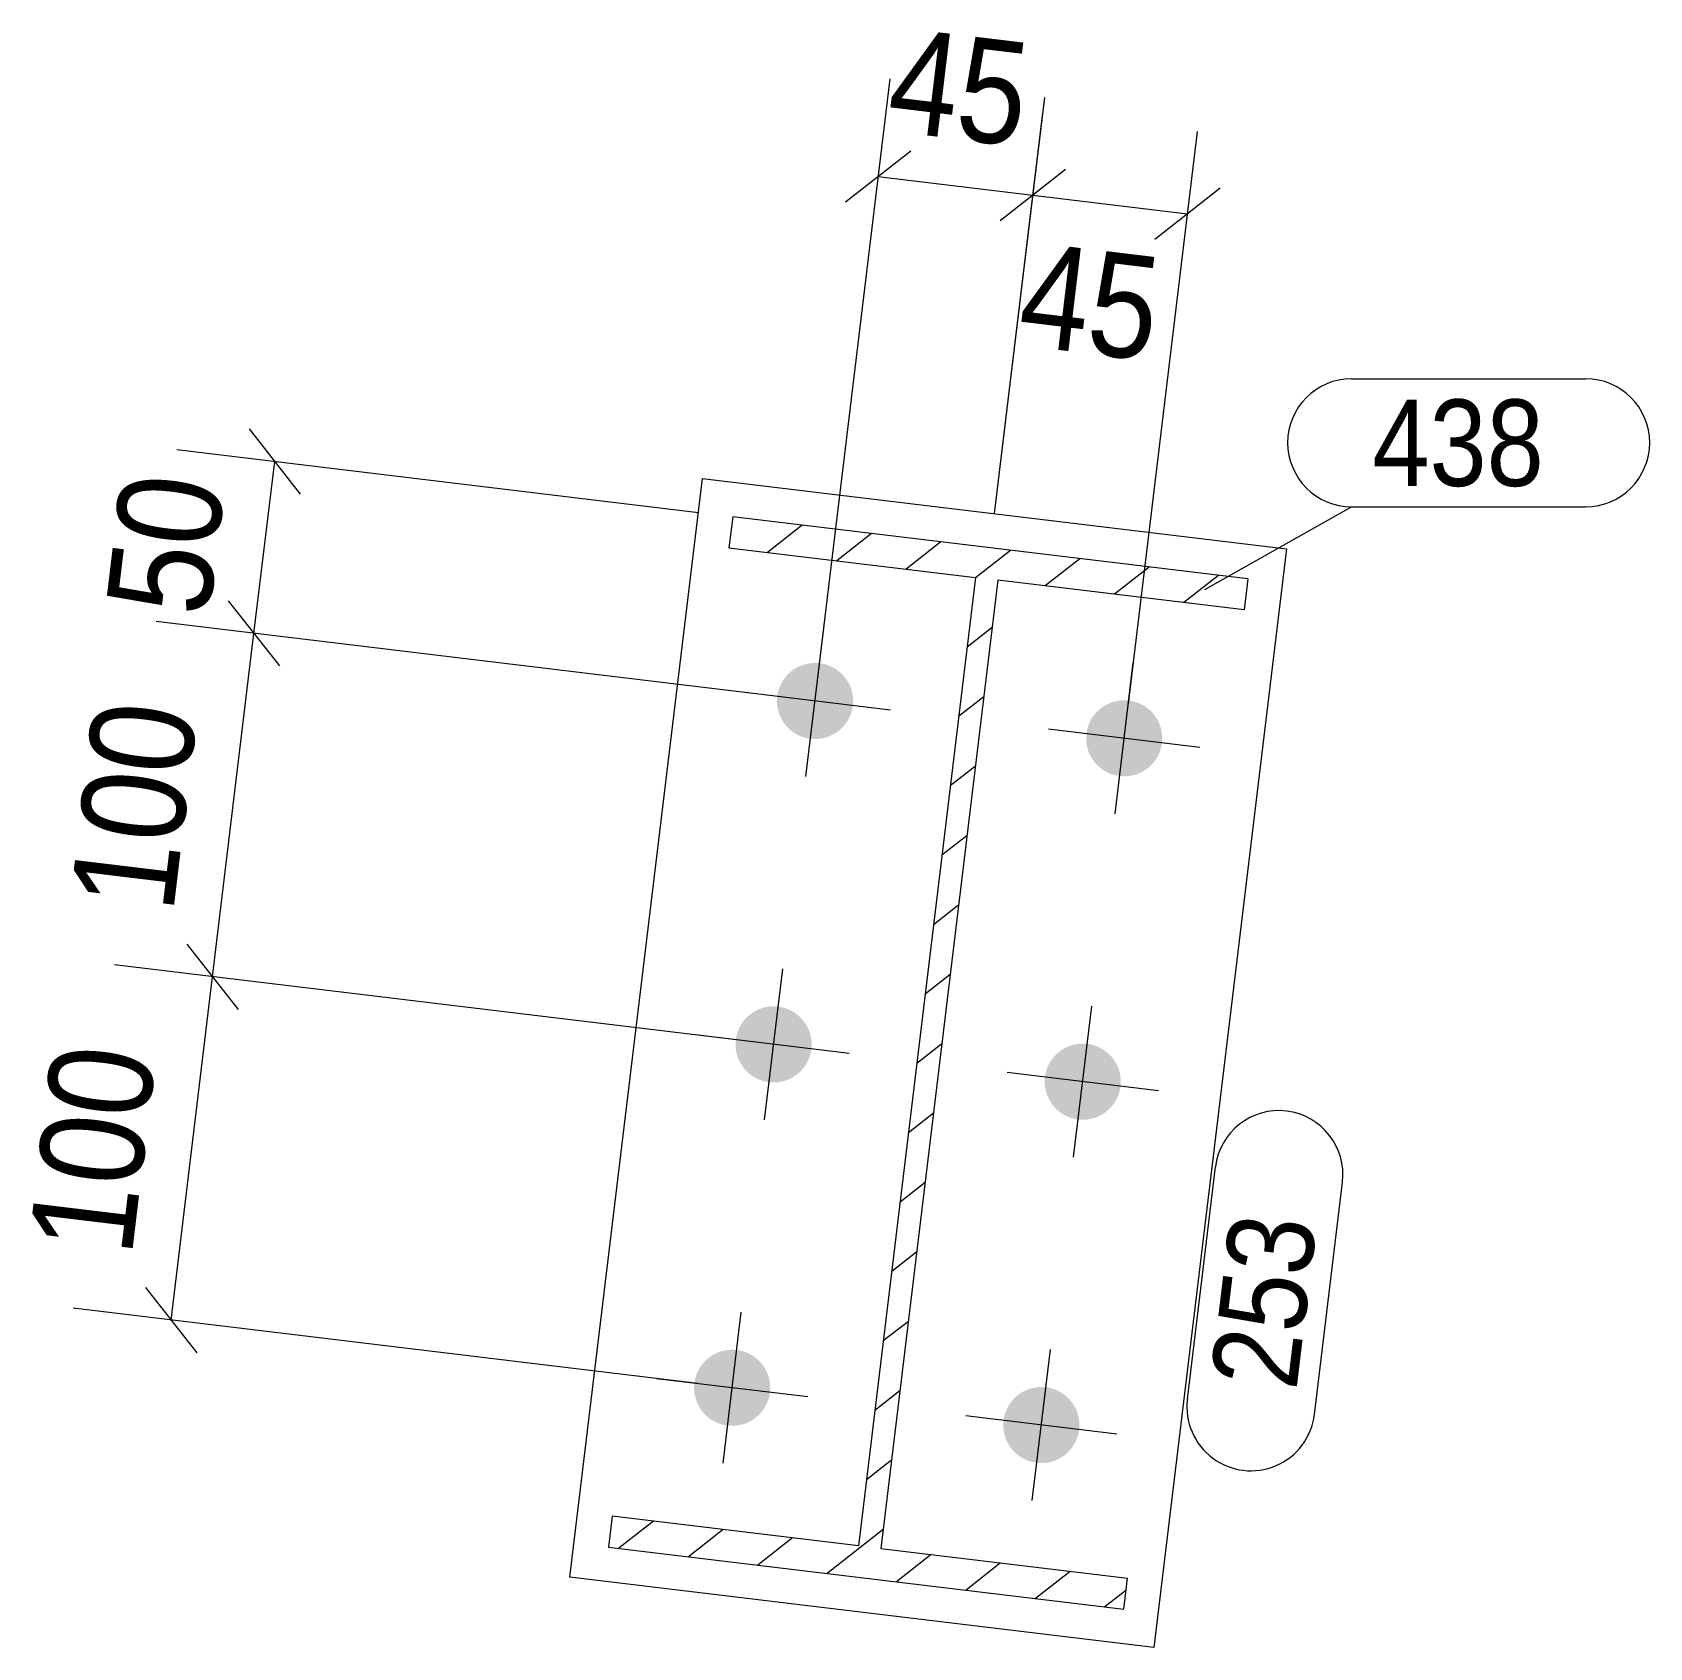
# Model space of a CAD drawing. Header units: millimetres. Extents: x 2 to 579, y 0 to 825.
# Drawn here: x 285.56 to 332.3, y 368.46 to 415.16 of the extents above; entities that cross this region are included whole.
import ezdxf

# ---------------------------------------------------------------- set-up
doc = ezdxf.new("R2010")
doc.units = ezdxf.units.MM
doc.linetypes.add('XKITLINE00', pattern=[0])
doc.linetypes.add('XKITLINE03', pattern=[6, 3, -1, 1, -1])
for name, color, linetype, lineweight in [('Bolt', 3, 'Continuous', 0), ('Dimensions', 7, 'Continuous', 0), ('Part', 2, 'Continuous', 0), ('PartMark', 7, 'Continuous', 0)]:
    doc.layers.add(name, color=color, linetype=linetype, lineweight=lineweight)
doc.styles.add('ARIAL', font='ARIAL.TTF')

# ---------------------------------------------------------------- blocks, each defined once
blk = doc.blocks.new('*A6')
at = {"layer": 'Part', "color": 7, "linetype": 'XKITLINE00', "lineweight": 0}
for p, q in [((307.807, 400.912), (306.805, 400.126)), ((309.813, 400.67), (308.811, 399.884)), ((311.819, 400.428), (310.817, 399.642)), ((313.825, 400.186), (312.815, 399.394)), ((315.831, 399.944), (314.829, 399.158)), ((317.837, 399.702), (316.835, 398.916)), ((319.843, 399.46), (318.841, 398.674)), ((313.297, 397.955), (312.573, 397.388)), ((313.055, 395.949), (312.331, 395.382)), ((312.813, 393.943), (312.089, 393.376)), ((312.571, 391.937), (311.847, 391.37)), ((312.329, 389.931), (311.605, 389.364)), ((312.087, 387.925), (311.363, 387.358)), ((311.845, 385.919), (311.121, 385.352)), ((311.603, 383.913), (310.879, 383.346)), ((311.361, 381.907), (310.637, 381.34)), ((311.119, 379.901), (310.395, 379.334)), ((310.877, 377.895), (310.153, 377.328)), ((310.635, 375.889), (309.911, 375.322)), ((310.393, 373.883), (309.669, 373.316)), ((303.515, 372.119), (302.514, 371.333)), ((305.521, 371.877), (304.52, 371.091)), ((307.527, 371.635), (306.526, 370.849)), ((310.151, 371.877), (308.532, 370.607)), ((311.539, 371.151), (310.538, 370.365)), ((313.545, 370.909), (312.544, 370.123)), ((315.551, 370.667), (314.55, 369.881)), ((317.165, 370.117), (316.556, 369.639))]:
    blk.add_line(p, q, dxfattribs=at)
blk = doc.blocks.new('*A84')
at = {"layer": 'Bolt'}
for points in [[(307.092, 395.989), (307.096, 396.016), (307.101, 396.042), (307.106, 396.069), (307.113, 396.095), (307.119, 396.121), (307.127, 396.147), (307.135, 396.173), (307.144, 396.199), (307.153, 396.224), (307.163, 396.249), (307.173, 396.274), (307.185, 396.298), (307.196, 396.323), (307.209, 396.347), (307.222, 396.37), (307.235, 396.394), (307.249, 396.417), (307.264, 396.439), (307.279, 396.462), (307.295, 396.484), (307.311, 396.505), (307.328, 396.526), (307.345, 396.547), (307.363, 396.567), (307.382, 396.587), (307.4, 396.606), (307.42, 396.625), (307.439, 396.644), (307.46, 396.662), (307.48, 396.679), (307.501, 396.696), (307.523, 396.713), (307.544, 396.728), (307.567, 396.744), (307.589, 396.758), (307.612, 396.773), (307.636, 396.786), (307.659, 396.799), (307.683, 396.812), (307.707, 396.824), (307.732, 396.835), (307.757, 396.846), (307.782, 396.856), (307.807, 396.865), (307.832, 396.874), (307.858, 396.883), (307.884, 396.89), (307.91, 396.897), (307.936, 396.903), (307.963, 396.909), (307.989, 396.914), (308.016, 396.918), (308.043, 396.922), (308.07, 396.925), (308.096, 396.928), (308.123, 396.929), (308.15, 396.93), (308.177, 396.931), (308.204, 396.93), (308.231, 396.93), (308.258, 396.928), (308.285, 396.926), (308.312, 396.923), (308.339, 396.919), (308.365, 396.915), (308.392, 396.91), (308.418, 396.905), (308.445, 396.898), (308.471, 396.892), (308.497, 396.884), (308.523, 396.876), (308.548, 396.867), (308.573, 396.858), (308.599, 396.848), (308.623, 396.838), (308.648, 396.826), (308.672, 396.815), (308.696, 396.802), (308.72, 396.789), (308.743, 396.776), (308.766, 396.762), (308.789, 396.747), (308.811, 396.732), (308.833, 396.716), (308.855, 396.7), (308.876, 396.683), (308.897, 396.666), (308.917, 396.648), (308.937, 396.629), (308.956, 396.611), (308.975, 396.591), (308.993, 396.572), (309.011, 396.551), (309.029, 396.531), (309.046, 396.51), (309.062, 396.488), (309.078, 396.467), (309.093, 396.444), (309.108, 396.422), (309.122, 396.399), (309.136, 396.375), (309.149, 396.352), (309.162, 396.328), (309.173, 396.304), (309.185, 396.279), (309.195, 396.254), (309.206, 396.229), (309.215, 396.204), (309.224, 396.179), (309.232, 396.153), (309.24, 396.127), (309.247, 396.101), (309.253, 396.075), (309.259, 396.048), (309.264, 396.022), (309.268, 395.995), (309.272, 395.968), (309.275, 395.941), (309.277, 395.915), (309.279, 395.888), (309.28, 395.861), (309.28, 395.834), (309.28, 395.807), (309.279, 395.78), (309.278, 395.753), (309.275, 395.726), (309.272, 395.699), (309.269, 395.672), (309.265, 395.646), (309.26, 395.619), (309.254, 395.593), (309.248, 395.566), (309.241, 395.54), (309.234, 395.514), (309.226, 395.488), (309.217, 395.463), (309.208, 395.438), (309.198, 395.412), (309.187, 395.388), (309.176, 395.363), (309.164, 395.339), (309.152, 395.315), (309.139, 395.291), (309.125, 395.268), (309.111, 395.245), (309.097, 395.222), (309.081, 395.2), (309.066, 395.178), (309.049, 395.156), (309.032, 395.135), (309.015, 395.114), (308.997, 395.094), (308.979, 395.074), (308.96, 395.055), (308.941, 395.036), (308.921, 395.018), (308.901, 395), (308.88, 394.982), (308.859, 394.965), (308.838, 394.949), (308.816, 394.933), (308.794, 394.918), (308.771, 394.903), (308.748, 394.889), (308.725, 394.875), (308.701, 394.862), (308.677, 394.849), (308.653, 394.838), (308.629, 394.826), (308.604, 394.816), (308.579, 394.805), (308.554, 394.796), (308.528, 394.787), (308.502, 394.779), (308.476, 394.771), (308.45, 394.764), (308.424, 394.758), (308.398, 394.752), (308.371, 394.747), (308.345, 394.743), (308.318, 394.739), (308.291, 394.736), (308.264, 394.734), (308.237, 394.732), (308.21, 394.731), (308.183, 394.731), (308.156, 394.731), (308.129, 394.732), (308.102, 394.733), (308.075, 394.736), (308.049, 394.739), (308.022, 394.742), (307.995, 394.746), (307.969, 394.751), (307.942, 394.757), (307.916, 394.763), (307.89, 394.77), (307.864, 394.777), (307.838, 394.785), (307.812, 394.794), (307.787, 394.803), (307.762, 394.813), (307.737, 394.824), (307.713, 394.835), (307.688, 394.847), (307.664, 394.859), (307.641, 394.872), (307.617, 394.886), (307.594, 394.9), (307.572, 394.914), (307.549, 394.93), (307.527, 394.945), (307.506, 394.962), (307.485, 394.979), (307.464, 394.996), (307.444, 395.014), (307.424, 395.032), (307.405, 395.051), (307.386, 395.07), (307.367, 395.09), (307.349, 395.11), (307.332, 395.131), (307.315, 395.152), (307.298, 395.173), (307.283, 395.195), (307.267, 395.217), (307.253, 395.24), (307.238, 395.263), (307.225, 395.286), (307.212, 395.31), (307.199, 395.334), (307.187, 395.358), (307.176, 395.382), (307.165, 395.407), (307.155, 395.432), (307.146, 395.457), (307.137, 395.483), (307.128, 395.509), (307.121, 395.535), (307.114, 395.561), (307.108, 395.587), (307.102, 395.613), (307.097, 395.64), (307.093, 395.666), (307.089, 395.693), (307.086, 395.72), (307.083, 395.747), (307.082, 395.774), (307.081, 395.801), (307.08, 395.828), (307.081, 395.855), (307.081, 395.882), (307.083, 395.909), (307.085, 395.936), (307.088, 395.962)], [(316.027, 394.911), (316.031, 394.938), (316.036, 394.965), (316.042, 394.991), (316.048, 395.017), (316.055, 395.043), (316.062, 395.069), (316.07, 395.095), (316.079, 395.121), (316.088, 395.146), (316.098, 395.171), (316.109, 395.196), (316.12, 395.22), (316.132, 395.245), (316.144, 395.269), (316.157, 395.292), (316.17, 395.316), (316.185, 395.339), (316.199, 395.362), (316.214, 395.384), (316.23, 395.406), (316.247, 395.427), (316.263, 395.448), (316.281, 395.469), (316.298, 395.489), (316.317, 395.509), (316.336, 395.529), (316.355, 395.547), (316.375, 395.566), (316.395, 395.584), (316.415, 395.601), (316.436, 395.618), (316.458, 395.635), (316.48, 395.65), (316.502, 395.666), (316.525, 395.681), (316.547, 395.695), (316.571, 395.708), (316.594, 395.722), (316.618, 395.734), (316.643, 395.746), (316.667, 395.757), (316.692, 395.768), (316.717, 395.778), (316.742, 395.788), (316.768, 395.796), (316.793, 395.805), (316.819, 395.812), (316.845, 395.819), (316.872, 395.825), (316.898, 395.831), (316.925, 395.836), (316.951, 395.84), (316.978, 395.844), (317.005, 395.847), (317.032, 395.85), (317.059, 395.851), (317.086, 395.852), (317.113, 395.853), (317.14, 395.853), (317.167, 395.852), (317.193, 395.85), (317.22, 395.848), (317.247, 395.845), (317.274, 395.841), (317.301, 395.837), (317.327, 395.832), (317.354, 395.827), (317.38, 395.821), (317.406, 395.814), (317.432, 395.806), (317.458, 395.798), (317.483, 395.79), (317.509, 395.78), (317.534, 395.77), (317.559, 395.76), (317.583, 395.748), (317.607, 395.737), (317.631, 395.724), (317.655, 395.711), (317.678, 395.698), (317.702, 395.684), (317.724, 395.669), (317.746, 395.654), (317.768, 395.638), (317.79, 395.622), (317.811, 395.605), (317.832, 395.588), (317.852, 395.57), (317.872, 395.552), (317.891, 395.533), (317.91, 395.513), (317.929, 395.494), (317.947, 395.474), (317.964, 395.453), (317.981, 395.432), (317.997, 395.41), (318.013, 395.389), (318.028, 395.366), (318.043, 395.344), (318.057, 395.321), (318.071, 395.298), (318.084, 395.274), (318.097, 395.25), (318.109, 395.226), (318.12, 395.201), (318.131, 395.176), (318.141, 395.151), (318.15, 395.126), (318.159, 395.101), (318.167, 395.075), (318.175, 395.049), (318.182, 395.023), (318.188, 394.997), (318.194, 394.97), (318.199, 394.944), (318.203, 394.917), (318.207, 394.89), (318.21, 394.864), (318.212, 394.837), (318.214, 394.81), (318.215, 394.783), (318.215, 394.756), (318.215, 394.729), (318.214, 394.702), (318.213, 394.675), (318.21, 394.648), (318.208, 394.621), (318.204, 394.594), (318.2, 394.568), (318.195, 394.541), (318.189, 394.515), (318.183, 394.488), (318.176, 394.462), (318.169, 394.436), (318.161, 394.411), (318.152, 394.385), (318.143, 394.36), (318.133, 394.335), (318.122, 394.31), (318.111, 394.285), (318.099, 394.261), (318.087, 394.237), (318.074, 394.213), (318.061, 394.19), (318.046, 394.167), (318.032, 394.144), (318.017, 394.122), (318.001, 394.1), (317.984, 394.078), (317.968, 394.057), (317.95, 394.037), (317.933, 394.016), (317.914, 393.996), (317.895, 393.977), (317.876, 393.958), (317.856, 393.94), (317.836, 393.922), (317.816, 393.904), (317.795, 393.887), (317.773, 393.871), (317.751, 393.855), (317.729, 393.84), (317.706, 393.825), (317.684, 393.811), (317.66, 393.797), (317.637, 393.784), (317.613, 393.772), (317.588, 393.76), (317.564, 393.748), (317.539, 393.738), (317.514, 393.728), (317.489, 393.718), (317.463, 393.709), (317.438, 393.701), (317.412, 393.693), (317.386, 393.687), (317.359, 393.68), (317.333, 393.675), (317.306, 393.67), (317.28, 393.665), (317.253, 393.661), (317.226, 393.658), (317.199, 393.656), (317.172, 393.654), (317.145, 393.653), (317.118, 393.653), (317.091, 393.653), (317.064, 393.654), (317.037, 393.656), (317.011, 393.658), (316.984, 393.661), (316.957, 393.664), (316.93, 393.669), (316.904, 393.673), (316.877, 393.679), (316.851, 393.685), (316.825, 393.692), (316.799, 393.699), (316.773, 393.707), (316.748, 393.716), (316.722, 393.725), (316.697, 393.735), (316.672, 393.746), (316.648, 393.757), (316.624, 393.769), (316.6, 393.781), (316.576, 393.794), (316.552, 393.808), (316.529, 393.822), (316.507, 393.837), (316.485, 393.852), (316.463, 393.868), (316.441, 393.884), (316.42, 393.901), (316.399, 393.918), (316.379, 393.936), (316.359, 393.954), (316.34, 393.973), (316.321, 393.992), (316.302, 394.012), (316.284, 394.032), (316.267, 394.053), (316.25, 394.074), (316.234, 394.095), (316.218, 394.117), (316.203, 394.139), (316.188, 394.162), (316.174, 394.185), (316.16, 394.208), (316.147, 394.232), (316.134, 394.256), (316.122, 394.28), (316.111, 394.304), (316.1, 394.329), (316.09, 394.354), (316.081, 394.379), (316.072, 394.405), (316.064, 394.431), (316.056, 394.457), (316.049, 394.483), (316.043, 394.509), (316.037, 394.535), (316.032, 394.562), (316.028, 394.589), (316.024, 394.615), (316.021, 394.642), (316.019, 394.669), (316.017, 394.696), (316.016, 394.723), (316.016, 394.75), (316.016, 394.777), (316.017, 394.804), (316.018, 394.831), (316.021, 394.858), (316.023, 394.885)], [(305.894, 386.061), (305.898, 386.088), (305.903, 386.114), (305.909, 386.141), (305.915, 386.167), (305.922, 386.193), (305.929, 386.219), (305.937, 386.245), (305.946, 386.271), (305.955, 386.296), (305.965, 386.321), (305.976, 386.346), (305.987, 386.37), (305.999, 386.395), (306.011, 386.419), (306.024, 386.442), (306.038, 386.466), (306.052, 386.489), (306.066, 386.511), (306.082, 386.534), (306.097, 386.556), (306.114, 386.577), (306.13, 386.598), (306.148, 386.619), (306.166, 386.639), (306.184, 386.659), (306.203, 386.678), (306.222, 386.697), (306.242, 386.716), (306.262, 386.734), (306.283, 386.751), (306.304, 386.768), (306.325, 386.784), (306.347, 386.8), (306.369, 386.816), (306.392, 386.83), (306.415, 386.845), (306.438, 386.858), (306.461, 386.871), (306.485, 386.884), (306.51, 386.896), (306.534, 386.907), (306.559, 386.918), (306.584, 386.928), (306.609, 386.937), (306.635, 386.946), (306.66, 386.954), (306.686, 386.962), (306.712, 386.969), (306.739, 386.975), (306.765, 386.981), (306.792, 386.986), (306.818, 386.99), (306.845, 386.994), (306.872, 386.997), (306.899, 387), (306.926, 387.001), (306.953, 387.002), (306.98, 387.003), (307.007, 387.002), (307.034, 387.002), (307.061, 387), (307.088, 386.998), (307.114, 386.995), (307.141, 386.991), (307.168, 386.987), (307.194, 386.982), (307.221, 386.977), (307.247, 386.97), (307.273, 386.964), (307.299, 386.956), (307.325, 386.948), (307.35, 386.939), (307.376, 386.93), (307.401, 386.92), (307.426, 386.91), (307.45, 386.898), (307.475, 386.887), (307.499, 386.874), (307.522, 386.861), (307.546, 386.848), (307.569, 386.834), (307.591, 386.819), (307.614, 386.804), (307.636, 386.788), (307.657, 386.772), (307.678, 386.755), (307.699, 386.738), (307.719, 386.72), (307.739, 386.701), (307.758, 386.683), (307.777, 386.663), (307.796, 386.644), (307.814, 386.623), (307.831, 386.603), (307.848, 386.582), (307.864, 386.56), (307.88, 386.538), (307.896, 386.516), (307.91, 386.494), (307.925, 386.471), (307.938, 386.447), (307.951, 386.424), (307.964, 386.4), (307.976, 386.376), (307.987, 386.351), (307.998, 386.326), (308.008, 386.301), (308.017, 386.276), (308.026, 386.251), (308.034, 386.225), (308.042, 386.199), (308.049, 386.173), (308.055, 386.147), (308.061, 386.12), (308.066, 386.094), (308.07, 386.067), (308.074, 386.04), (308.077, 386.013), (308.079, 385.987), (308.081, 385.96), (308.082, 385.933), (308.083, 385.906), (308.082, 385.879), (308.081, 385.852), (308.08, 385.825), (308.078, 385.798), (308.075, 385.771), (308.071, 385.744), (308.067, 385.718), (308.062, 385.691), (308.057, 385.665), (308.05, 385.638), (308.044, 385.612), (308.036, 385.586), (308.028, 385.56), (308.019, 385.535), (308.01, 385.51), (308, 385.484), (307.989, 385.46), (307.978, 385.435), (307.966, 385.411), (307.954, 385.387), (307.941, 385.363), (307.928, 385.34), (307.914, 385.317), (307.899, 385.294), (307.884, 385.272), (307.868, 385.25), (307.852, 385.228), (307.835, 385.207), (307.817, 385.186), (307.8, 385.166), (307.781, 385.146), (307.762, 385.127), (307.743, 385.108), (307.723, 385.09), (307.703, 385.072), (307.683, 385.054), (307.662, 385.037), (307.64, 385.021), (307.618, 385.005), (307.596, 384.99), (307.574, 384.975), (307.551, 384.961), (307.527, 384.947), (307.504, 384.934), (307.48, 384.921), (307.456, 384.91), (307.431, 384.898), (307.406, 384.888), (307.381, 384.877), (307.356, 384.868), (307.33, 384.859), (307.305, 384.851), (307.279, 384.843), (307.253, 384.836), (307.226, 384.83), (307.2, 384.824), (307.174, 384.819), (307.147, 384.815), (307.12, 384.811), (307.093, 384.808), (307.066, 384.806), (307.04, 384.804), (307.013, 384.803), (306.986, 384.803), (306.959, 384.803), (306.932, 384.804), (306.905, 384.805), (306.878, 384.808), (306.851, 384.811), (306.824, 384.814), (306.797, 384.818), (306.771, 384.823), (306.744, 384.829), (306.718, 384.835), (306.692, 384.842), (306.666, 384.849), (306.64, 384.857), (306.615, 384.866), (306.589, 384.875), (306.564, 384.885), (306.54, 384.896), (306.515, 384.907), (306.491, 384.919), (306.467, 384.931), (306.443, 384.944), (306.42, 384.958), (306.397, 384.972), (306.374, 384.986), (306.352, 385.002), (306.33, 385.017), (306.308, 385.034), (306.287, 385.051), (306.266, 385.068), (306.246, 385.086), (306.226, 385.104), (306.207, 385.123), (306.188, 385.142), (306.17, 385.162), (306.152, 385.182), (306.134, 385.203), (306.117, 385.224), (306.101, 385.245), (306.085, 385.267), (306.07, 385.289), (306.055, 385.312), (306.041, 385.335), (306.027, 385.358), (306.014, 385.382), (306.001, 385.406), (305.989, 385.43), (305.978, 385.454), (305.967, 385.479), (305.957, 385.504), (305.948, 385.529), (305.939, 385.555), (305.931, 385.581), (305.923, 385.606), (305.916, 385.633), (305.91, 385.659), (305.904, 385.685), (305.899, 385.712), (305.895, 385.738), (305.891, 385.765), (305.888, 385.792), (305.886, 385.819), (305.884, 385.846), (305.883, 385.873), (305.883, 385.9), (305.883, 385.927), (305.884, 385.954), (305.885, 385.981), (305.888, 386.008), (305.891, 386.034)], [(314.829, 384.983), (314.834, 385.01), (314.838, 385.037), (314.844, 385.063), (314.85, 385.089), (314.857, 385.115), (314.864, 385.141), (314.872, 385.167), (314.881, 385.193), (314.89, 385.218), (314.9, 385.243), (314.911, 385.268), (314.922, 385.292), (314.934, 385.317), (314.946, 385.341), (314.959, 385.364), (314.973, 385.388), (314.987, 385.411), (315.002, 385.433), (315.017, 385.456), (315.033, 385.478), (315.049, 385.499), (315.066, 385.52), (315.083, 385.541), (315.101, 385.561), (315.119, 385.581), (315.138, 385.601), (315.157, 385.619), (315.177, 385.638), (315.197, 385.656), (315.218, 385.673), (315.239, 385.69), (315.26, 385.707), (315.282, 385.722), (315.304, 385.738), (315.327, 385.753), (315.35, 385.767), (315.373, 385.78), (315.397, 385.794), (315.421, 385.806), (315.445, 385.818), (315.469, 385.829), (315.494, 385.84), (315.519, 385.85), (315.544, 385.86), (315.57, 385.868), (315.596, 385.877), (315.622, 385.884), (315.648, 385.891), (315.674, 385.897), (315.7, 385.903), (315.727, 385.908), (315.754, 385.912), (315.78, 385.916), (315.807, 385.919), (315.834, 385.922), (315.861, 385.923), (315.888, 385.924), (315.915, 385.925), (315.942, 385.925), (315.969, 385.924), (315.996, 385.922), (316.023, 385.92), (316.05, 385.917), (316.076, 385.913), (316.103, 385.909), (316.13, 385.904), (316.156, 385.899), (316.182, 385.893), (316.208, 385.886), (316.234, 385.878), (316.26, 385.87), (316.286, 385.861), (316.311, 385.852), (316.336, 385.842), (316.361, 385.832), (316.385, 385.82), (316.41, 385.809), (316.434, 385.796), (316.457, 385.783), (316.481, 385.77), (316.504, 385.756), (316.527, 385.741), (316.549, 385.726), (316.571, 385.71), (316.592, 385.694), (316.613, 385.677), (316.634, 385.66), (316.654, 385.642), (316.674, 385.623), (316.694, 385.605), (316.712, 385.585), (316.731, 385.566), (316.749, 385.546), (316.766, 385.525), (316.783, 385.504), (316.8, 385.482), (316.815, 385.461), (316.831, 385.438), (316.846, 385.416), (316.86, 385.393), (316.873, 385.37), (316.887, 385.346), (316.899, 385.322), (316.911, 385.298), (316.922, 385.273), (316.933, 385.248), (316.943, 385.223), (316.953, 385.198), (316.961, 385.173), (316.97, 385.147), (316.977, 385.121), (316.984, 385.095), (316.99, 385.069), (316.996, 385.042), (317.001, 385.016), (317.005, 384.989), (317.009, 384.962), (317.012, 384.936), (317.015, 384.909), (317.016, 384.882), (317.017, 384.855), (317.018, 384.828), (317.018, 384.801), (317.017, 384.774), (317.015, 384.747), (317.013, 384.72), (317.01, 384.693), (317.006, 384.666), (317.002, 384.64), (316.997, 384.613), (316.992, 384.587), (316.986, 384.56), (316.979, 384.534), (316.971, 384.508), (316.963, 384.483), (316.955, 384.457), (316.945, 384.432), (316.935, 384.407), (316.925, 384.382), (316.913, 384.357), (316.902, 384.333), (316.889, 384.309), (316.876, 384.285), (316.863, 384.262), (316.849, 384.239), (316.834, 384.216), (316.819, 384.194), (316.803, 384.172), (316.787, 384.15), (316.77, 384.129), (316.753, 384.109), (316.735, 384.088), (316.717, 384.068), (316.698, 384.049), (316.678, 384.03), (316.659, 384.012), (316.639, 383.994), (316.618, 383.976), (316.597, 383.959), (316.575, 383.943), (316.554, 383.927), (316.531, 383.912), (316.509, 383.897), (316.486, 383.883), (316.463, 383.869), (316.439, 383.856), (316.415, 383.844), (316.391, 383.832), (316.366, 383.82), (316.341, 383.81), (316.316, 383.8), (316.291, 383.79), (316.266, 383.781), (316.24, 383.773), (316.214, 383.765), (316.188, 383.758), (316.162, 383.752), (316.135, 383.747), (316.109, 383.741), (316.082, 383.737), (316.055, 383.733), (316.029, 383.73), (316.002, 383.728), (315.975, 383.726), (315.948, 383.725), (315.921, 383.725), (315.894, 383.725), (315.867, 383.726), (315.84, 383.728), (315.813, 383.73), (315.786, 383.733), (315.759, 383.736), (315.733, 383.74), (315.706, 383.745), (315.68, 383.751), (315.653, 383.757), (315.627, 383.764), (315.601, 383.771), (315.576, 383.779), (315.55, 383.788), (315.525, 383.797), (315.5, 383.807), (315.475, 383.818), (315.45, 383.829), (315.426, 383.841), (315.402, 383.853), (315.378, 383.866), (315.355, 383.88), (315.332, 383.894), (315.309, 383.909), (315.287, 383.924), (315.265, 383.94), (315.243, 383.956), (315.222, 383.973), (315.202, 383.99), (315.181, 384.008), (315.161, 384.026), (315.142, 384.045), (315.123, 384.064), (315.105, 384.084), (315.087, 384.104), (315.069, 384.125), (315.052, 384.146), (315.036, 384.167), (315.02, 384.189), (315.005, 384.211), (314.99, 384.234), (314.976, 384.257), (314.962, 384.28), (314.949, 384.304), (314.937, 384.328), (314.925, 384.352), (314.913, 384.376), (314.903, 384.401), (314.893, 384.426), (314.883, 384.451), (314.874, 384.477), (314.866, 384.503), (314.858, 384.529), (314.852, 384.555), (314.845, 384.581), (314.84, 384.607), (314.835, 384.634), (314.83, 384.66), (314.826, 384.687), (314.823, 384.714), (314.821, 384.741), (314.819, 384.768), (314.818, 384.795), (314.818, 384.822), (314.818, 384.849), (314.819, 384.876), (314.821, 384.903), (314.823, 384.93), (314.826, 384.957)], [(304.696, 376.133), (304.701, 376.16), (304.706, 376.186), (304.711, 376.213), (304.717, 376.239), (304.724, 376.265), (304.731, 376.291), (304.74, 376.317), (304.748, 376.343), (304.758, 376.368), (304.768, 376.393), (304.778, 376.418), (304.789, 376.442), (304.801, 376.467), (304.813, 376.491), (304.826, 376.514), (304.84, 376.538), (304.854, 376.561), (304.869, 376.583), (304.884, 376.606), (304.9, 376.628), (304.916, 376.649), (304.933, 376.67), (304.95, 376.691), (304.968, 376.711), (304.986, 376.731), (305.005, 376.75), (305.024, 376.769), (305.044, 376.788), (305.064, 376.806), (305.085, 376.823), (305.106, 376.84), (305.127, 376.856), (305.149, 376.872), (305.171, 376.888), (305.194, 376.902), (305.217, 376.917), (305.24, 376.93), (305.264, 376.943), (305.288, 376.956), (305.312, 376.968), (305.336, 376.979), (305.361, 376.99), (305.386, 377), (305.412, 377.009), (305.437, 377.018), (305.463, 377.026), (305.489, 377.034), (305.515, 377.041), (305.541, 377.047), (305.567, 377.053), (305.594, 377.058), (305.621, 377.062), (305.647, 377.066), (305.674, 377.069), (305.701, 377.071), (305.728, 377.073), (305.755, 377.074), (305.782, 377.075), (305.809, 377.074), (305.836, 377.073), (305.863, 377.072), (305.89, 377.07), (305.917, 377.067), (305.943, 377.063), (305.97, 377.059), (305.997, 377.054), (306.023, 377.049), (306.049, 377.042), (306.075, 377.036), (306.101, 377.028), (306.127, 377.02), (306.153, 377.011), (306.178, 377.002), (306.203, 376.992), (306.228, 376.981), (306.253, 376.97), (306.277, 376.959), (306.301, 376.946), (306.325, 376.933), (306.348, 376.92), (306.371, 376.906), (306.394, 376.891), (306.416, 376.876), (306.438, 376.86), (306.459, 376.844), (306.481, 376.827), (306.501, 376.81), (306.521, 376.792), (306.541, 376.773), (306.561, 376.755), (306.58, 376.735), (306.598, 376.716), (306.616, 376.695), (306.633, 376.675), (306.65, 376.654), (306.667, 376.632), (306.683, 376.61), (306.698, 376.588), (306.713, 376.566), (306.727, 376.543), (306.741, 376.519), (306.754, 376.496), (306.766, 376.472), (306.778, 376.448), (306.789, 376.423), (306.8, 376.398), (306.81, 376.373), (306.82, 376.348), (306.828, 376.323), (306.837, 376.297), (306.844, 376.271), (306.851, 376.245), (306.858, 376.219), (306.863, 376.192), (306.868, 376.166), (306.873, 376.139), (306.876, 376.112), (306.879, 376.085), (306.882, 376.059), (306.883, 376.032), (306.885, 376.005), (306.885, 375.978), (306.885, 375.951), (306.884, 375.924), (306.882, 375.897), (306.88, 375.87), (306.877, 375.843), (306.873, 375.816), (306.869, 375.79), (306.864, 375.763), (306.859, 375.737), (306.853, 375.71), (306.846, 375.684), (306.838, 375.658), (306.83, 375.632), (306.822, 375.607), (306.812, 375.582), (306.802, 375.556), (306.792, 375.532), (306.781, 375.507), (306.769, 375.483), (306.756, 375.459), (306.743, 375.435), (306.73, 375.412), (306.716, 375.389), (306.701, 375.366), (306.686, 375.344), (306.67, 375.322), (306.654, 375.3), (306.637, 375.279), (306.62, 375.258), (306.602, 375.238), (306.584, 375.218), (306.565, 375.199), (306.546, 375.18), (306.526, 375.162), (306.506, 375.144), (306.485, 375.126), (306.464, 375.109), (306.443, 375.093), (306.421, 375.077), (306.398, 375.062), (306.376, 375.047), (306.353, 375.033), (306.33, 375.019), (306.306, 375.006), (306.282, 374.993), (306.258, 374.982), (306.233, 374.97), (306.209, 374.96), (306.184, 374.949), (306.158, 374.94), (306.133, 374.931), (306.107, 374.923), (306.081, 374.915), (306.055, 374.908), (306.029, 374.902), (306.002, 374.896), (305.976, 374.891), (305.949, 374.887), (305.922, 374.883), (305.896, 374.88), (305.869, 374.878), (305.842, 374.876), (305.815, 374.875), (305.788, 374.875), (305.761, 374.875), (305.734, 374.876), (305.707, 374.877), (305.68, 374.88), (305.653, 374.883), (305.626, 374.886), (305.6, 374.89), (305.573, 374.895), (305.547, 374.901), (305.521, 374.907), (305.494, 374.914), (305.468, 374.921), (305.443, 374.929), (305.417, 374.938), (305.392, 374.947), (305.367, 374.957), (305.342, 374.968), (305.317, 374.979), (305.293, 374.991), (305.269, 375.003), (305.245, 375.016), (305.222, 375.03), (305.199, 375.044), (305.176, 375.058), (305.154, 375.074), (305.132, 375.089), (305.11, 375.106), (305.089, 375.123), (305.069, 375.14), (305.048, 375.158), (305.029, 375.176), (305.009, 375.195), (304.99, 375.214), (304.972, 375.234), (304.954, 375.254), (304.936, 375.275), (304.92, 375.296), (304.903, 375.317), (304.887, 375.339), (304.872, 375.361), (304.857, 375.384), (304.843, 375.407), (304.829, 375.43), (304.816, 375.454), (304.804, 375.477), (304.792, 375.502), (304.78, 375.526), (304.77, 375.551), (304.76, 375.576), (304.75, 375.601), (304.741, 375.627), (304.733, 375.653), (304.726, 375.678), (304.719, 375.705), (304.712, 375.731), (304.707, 375.757), (304.702, 375.784), (304.697, 375.81), (304.694, 375.837), (304.691, 375.864), (304.688, 375.891), (304.686, 375.918), (304.685, 375.945), (304.685, 375.972), (304.685, 375.999), (304.686, 376.026), (304.688, 376.053), (304.69, 376.08), (304.693, 376.106)], [(313.632, 375.055), (313.636, 375.082), (313.641, 375.109), (313.646, 375.135), (313.652, 375.161), (313.659, 375.187), (313.667, 375.213), (313.675, 375.239), (313.683, 375.265), (313.693, 375.29), (313.703, 375.315), (313.713, 375.34), (313.725, 375.364), (313.736, 375.389), (313.749, 375.413), (313.762, 375.436), (313.775, 375.46), (313.789, 375.483), (313.804, 375.505), (313.819, 375.528), (313.835, 375.55), (313.851, 375.571), (313.868, 375.592), (313.885, 375.613), (313.903, 375.633), (313.921, 375.653), (313.94, 375.673), (313.96, 375.691), (313.979, 375.71), (313.999, 375.728), (314.02, 375.745), (314.041, 375.762), (314.063, 375.779), (314.084, 375.794), (314.107, 375.81), (314.129, 375.825), (314.152, 375.839), (314.175, 375.852), (314.199, 375.866), (314.223, 375.878), (314.247, 375.89), (314.272, 375.901), (314.296, 375.912), (314.322, 375.922), (314.347, 375.931), (314.372, 375.94), (314.398, 375.949), (314.424, 375.956), (314.45, 375.963), (314.476, 375.969), (314.503, 375.975), (314.529, 375.98), (314.556, 375.984), (314.583, 375.988), (314.609, 375.991), (314.636, 375.994), (314.663, 375.995), (314.69, 375.996), (314.717, 375.997), (314.744, 375.997), (314.771, 375.996), (314.798, 375.994), (314.825, 375.992), (314.852, 375.989), (314.879, 375.985), (314.905, 375.981), (314.932, 375.976), (314.958, 375.971), (314.985, 375.965), (315.011, 375.958), (315.037, 375.95), (315.062, 375.942), (315.088, 375.933), (315.113, 375.924), (315.138, 375.914), (315.163, 375.904), (315.188, 375.892), (315.212, 375.881), (315.236, 375.868), (315.26, 375.855), (315.283, 375.842), (315.306, 375.828), (315.329, 375.813), (315.351, 375.798), (315.373, 375.782), (315.395, 375.766), (315.416, 375.749), (315.436, 375.732), (315.457, 375.714), (315.477, 375.695), (315.496, 375.677), (315.515, 375.657), (315.533, 375.638), (315.551, 375.617), (315.569, 375.597), (315.586, 375.576), (315.602, 375.554), (315.618, 375.533), (315.633, 375.51), (315.648, 375.488), (315.662, 375.465), (315.676, 375.442), (315.689, 375.418), (315.701, 375.394), (315.713, 375.37), (315.725, 375.345), (315.735, 375.32), (315.745, 375.295), (315.755, 375.27), (315.764, 375.245), (315.772, 375.219), (315.78, 375.193), (315.786, 375.167), (315.793, 375.141), (315.798, 375.114), (315.803, 375.088), (315.808, 375.061), (315.812, 375.034), (315.815, 375.008), (315.817, 374.981), (315.819, 374.954), (315.82, 374.927), (315.82, 374.9), (315.82, 374.873), (315.819, 374.846), (315.817, 374.819), (315.815, 374.792), (315.812, 374.765), (315.809, 374.738), (315.804, 374.712), (315.8, 374.685), (315.794, 374.659), (315.788, 374.632), (315.781, 374.606), (315.774, 374.58), (315.766, 374.555), (315.757, 374.529), (315.747, 374.504), (315.738, 374.479), (315.727, 374.454), (315.716, 374.429), (315.704, 374.405), (315.692, 374.381), (315.679, 374.357), (315.665, 374.334), (315.651, 374.311), (315.636, 374.288), (315.621, 374.266), (315.605, 374.244), (315.589, 374.222), (315.572, 374.201), (315.555, 374.181), (315.537, 374.16), (315.519, 374.14), (315.5, 374.121), (315.481, 374.102), (315.461, 374.084), (315.441, 374.066), (315.42, 374.048), (315.399, 374.031), (315.378, 374.015), (315.356, 373.999), (315.334, 373.984), (315.311, 373.969), (315.288, 373.955), (315.265, 373.941), (315.241, 373.928), (315.217, 373.916), (315.193, 373.904), (315.169, 373.892), (315.144, 373.882), (315.119, 373.872), (315.093, 373.862), (315.068, 373.853), (315.042, 373.845), (315.016, 373.837), (314.99, 373.83), (314.964, 373.824), (314.938, 373.818), (314.911, 373.813), (314.884, 373.809), (314.858, 373.805), (314.831, 373.802), (314.804, 373.8), (314.777, 373.798), (314.75, 373.797), (314.723, 373.797), (314.696, 373.797), (314.669, 373.798), (314.642, 373.8), (314.615, 373.802), (314.588, 373.805), (314.562, 373.808), (314.535, 373.812), (314.508, 373.817), (314.482, 373.823), (314.456, 373.829), (314.43, 373.836), (314.404, 373.843), (314.378, 373.851), (314.352, 373.86), (314.327, 373.869), (314.302, 373.879), (314.277, 373.89), (314.252, 373.901), (314.228, 373.913), (314.204, 373.925), (314.181, 373.938), (314.157, 373.952), (314.134, 373.966), (314.111, 373.981), (314.089, 373.996), (314.067, 374.012), (314.046, 374.028), (314.025, 374.045), (314.004, 374.062), (313.984, 374.08), (313.964, 374.098), (313.944, 374.117), (313.926, 374.136), (313.907, 374.156), (313.889, 374.176), (313.872, 374.197), (313.855, 374.218), (313.838, 374.239), (313.823, 374.261), (313.807, 374.283), (313.792, 374.306), (313.778, 374.329), (313.765, 374.352), (313.751, 374.376), (313.739, 374.4), (313.727, 374.424), (313.716, 374.448), (313.705, 374.473), (313.695, 374.498), (313.685, 374.523), (313.677, 374.549), (313.668, 374.575), (313.661, 374.601), (313.654, 374.627), (313.648, 374.653), (313.642, 374.679), (313.637, 374.706), (313.632, 374.732), (313.629, 374.759), (313.626, 374.786), (313.623, 374.813), (313.622, 374.84), (313.621, 374.867), (313.62, 374.894), (313.62, 374.921), (313.621, 374.948), (313.623, 374.975), (313.625, 375.002), (313.628, 375.029)]]:
    blk.add_hatch(color=3, dxfattribs=at).paths.add_polyline_path(points, flags=17)
at = {"layer": 'Bolt', "color": 3, "linetype": 'XKITLINE00', "lineweight": 0}
for p, q in [((307.917, 393.647), (308.444, 398.015)), ((316.852, 392.569), (317.379, 396.937)), ((310.364, 395.567), (305.996, 396.094)), ((319.3, 394.489), (314.931, 395.016)), ((306.719, 383.719), (307.246, 388.087)), ((315.654, 382.641), (316.181, 387.009)), ((309.167, 385.639), (304.798, 386.166)), ((318.102, 384.561), (313.734, 385.088)), ((305.521, 373.791), (306.048, 378.159)), ((314.457, 372.713), (314.984, 377.081)), ((307.969, 375.711), (303.601, 376.238)), ((316.904, 374.633), (312.536, 375.16))]:
    blk.add_line(p, q, dxfattribs=at)
blk = doc.blocks.new('*A91')
at = {"layer": 'Part', "color": 2, "linetype": 'XKITLINE00', "lineweight": 0}
for p, q in [((305.801, 401.154), (305.693, 400.261)), ((320.693, 399.358), (305.801, 401.154)), ((305.693, 400.261), (312.816, 399.401)), ((312.816, 399.401), (309.439, 371.404)), ((313.462, 399.323), (310.084, 371.326)), ((320.585, 398.464), (313.462, 399.323)), ((320.693, 399.358), (320.585, 398.464)), ((302.315, 372.263), (302.208, 371.37)), ((309.439, 371.404), (302.315, 372.263)), ((302.208, 371.37), (317.1, 369.573)), ((310.084, 371.326), (317.208, 370.467)), ((317.1, 369.573), (317.208, 370.467))]:
    blk.add_line(p, q, dxfattribs=at)
at = {"layer": 'Part', "color": 7, "linetype": 'XKITLINE03', "lineweight": 0}
blk.add_line((311.45, 385.364), (311.45, 385.364), dxfattribs=at)
blk = doc.blocks.new('*A92')
at = {"layer": 'Part', "color": 2, "linetype": 'XKITLINE00', "lineweight": 0}
for p, q in [((301.095, 370.497), (304.928, 402.267)), ((304.928, 402.267), (321.805, 400.231)), ((321.805, 400.231), (317.973, 368.461)), ((317.973, 368.461), (301.095, 370.497))]:
    blk.add_line(p, q, dxfattribs=at)
blk = doc.blocks.new('*A216')
at = {"layer": 'Dimensions', "color": 7, "linetype": 'XKITLINE00', "lineweight": 0}
for p, q in [((308.3, 396.824), (310.351, 413.821)), ((313.366, 401.249), (314.818, 413.282)), ((310.953, 411.732), (309.065, 410.251)), ((310.009, 410.992), (314.477, 410.453)), ((315.421, 411.193), (313.533, 409.712))]:
    blk.add_line(p, q, dxfattribs=at)
at = {"layer": 'Dimensions', "color": 3}
for p in [(310.009, 410.992), (314.477, 410.453)]:
    blk.add_point(p, dxfattribs=at)
at = {"layer": 'Dimensions', "color": 3, "style": 'ARIAL', "width": 0.85}
blk.add_text('45', height=3, rotation=-6.8812, dxfattribs=at).set_placement((310.196, 412.329))
blk = doc.blocks.new('*A217')
at = {"layer": 'Dimensions', "color": 7, "linetype": 'XKITLINE00', "lineweight": 0}
for p, q in [((313.366, 401.249), (314.764, 412.835)), ((317.235, 395.746), (319.232, 412.296)), ((315.421, 411.193), (313.533, 409.712)), ((314.477, 410.453), (318.944, 409.914)), ((319.888, 410.654), (318, 409.173))]:
    blk.add_line(p, q, dxfattribs=at)
at = {"layer": 'Dimensions', "color": 3}
for p in [(314.477, 410.453), (318.944, 409.914)]:
    blk.add_point(p, dxfattribs=at)
at = {"layer": 'Dimensions', "color": 3, "style": 'ARIAL', "width": 0.85}
blk.add_text('45', height=3, rotation=-6.8812, dxfattribs=at).set_placement((313.981, 406.131))
blk = doc.blocks.new('*A218')
at = {"layer": 'Dimensions', "color": 7, "linetype": 'XKITLINE00', "lineweight": 0}
for p, q in [((290.025, 388.803), (291.507, 386.915)), ((305.99, 386.022), (287.937, 388.2)), ((289.569, 377.931), (290.766, 387.859)), ((288.828, 378.875), (290.309, 376.987)), ((304.792, 376.094), (286.739, 378.272))]:
    blk.add_line(p, q, dxfattribs=at)
at = {"layer": 'Dimensions', "color": 3}
for p in [(290.766, 387.859), (289.569, 377.931)]:
    blk.add_point(p, dxfattribs=at)
at = {"layer": 'Dimensions', "color": 3, "style": 'ARIAL', "width": 0.85}
blk.add_text('100', height=3, rotation=83.119, dxfattribs=at).set_placement((288.427, 379.743))
blk = doc.blocks.new('*A219')
at = {"layer": 'Dimensions', "color": 7, "linetype": 'XKITLINE00', "lineweight": 0}
for p, q in [((291.223, 398.731), (292.705, 396.843)), ((307.187, 395.95), (289.134, 398.128)), ((290.766, 387.859), (291.964, 397.787)), ((290.025, 388.803), (291.507, 386.915)), ((305.99, 386.022), (287.937, 388.2))]:
    blk.add_line(p, q, dxfattribs=at)
at = {"layer": 'Dimensions', "color": 3}
for p in [(291.964, 397.787), (290.766, 387.859)]:
    blk.add_point(p, dxfattribs=at)
at = {"layer": 'Dimensions', "color": 3, "style": 'ARIAL', "width": 0.85}
blk.add_text('100', height=3, rotation=83.119, dxfattribs=at).set_placement((289.625, 389.671))
blk = doc.blocks.new('*A220')
at = {"layer": 'Dimensions', "color": 7, "linetype": 'XKITLINE00', "lineweight": 0}
for p, q in [((291.822, 403.695), (293.304, 401.807)), ((304.808, 401.274), (289.733, 403.092)), ((291.964, 397.787), (292.563, 402.751)), ((291.223, 398.731), (292.705, 396.843)), ((307.187, 395.95), (289.134, 398.128))]:
    blk.add_line(p, q, dxfattribs=at)
at = {"layer": 'Dimensions', "color": 3}
for p in [(292.563, 402.751), (291.964, 397.787)]:
    blk.add_point(p, dxfattribs=at)
at = {"layer": 'Dimensions', "color": 3, "style": 'ARIAL', "width": 0.85}
blk.add_text('50', height=3, rotation=83.119, dxfattribs=at).set_placement((290.657, 398.222))
blk = doc.blocks.new('*A221')
at = {"layer": 'PartMark', "color": 7, "linetype": 'XKITLINE00', "lineweight": 0}
for p, q in [((318.94, 375.647), (319.75, 382.361)), ((322.614, 375.204), (323.424, 381.918))]:
    blk.add_line(p, q, dxfattribs=at)
for centre, start, end in [((321.587, 382.139), 353.1213, 173.1213), ((320.777, 375.425), 173.1213, 353.1213)]:
    blk.add_arc(centre, 1.85, start, end, dxfattribs=at)
at = {"layer": 'PartMark', "color": 3, "style": 'ARIAL', "width": 0.85}
blk.add_text('253', height=2.5, rotation=83.119, dxfattribs=at).set_placement((322.09, 375.871))
blk = doc.blocks.new('*A222')
at = {"layer": 'PartMark', "color": 7, "linetype": 'XKITLINE00', "lineweight": 0}
for p, q in [((323.689, 405.147), (330.452, 405.147)), ((319.446, 399.055), (323.689, 401.447)), ((323.689, 401.447), (330.452, 401.447))]:
    blk.add_line(p, q, dxfattribs=at)
for centre, start, end in [((323.689, 403.297), 90, 270), ((330.452, 403.297), 270, 90)]:
    blk.add_arc(centre, 1.85, start, end, dxfattribs=at)
at = {"layer": 'PartMark', "color": 3, "style": 'ARIAL', "width": 0.85}
blk.add_text('438', height=2.5, dxfattribs=at).set_placement((324.289, 402.047))

msp = doc.modelspace()

# ---------------------------------------------------------------- block references
at = {"lineweight": 0}
for name in ['*A216', '*A217', '*A222', '*A220', '*A92', '*A91', '*A6', '*A219', '*A84', '*A218', '*A221']:
    msp.add_blockref(name, (0, 0), dxfattribs=at)

doc.saveas('drawing.dxf')
